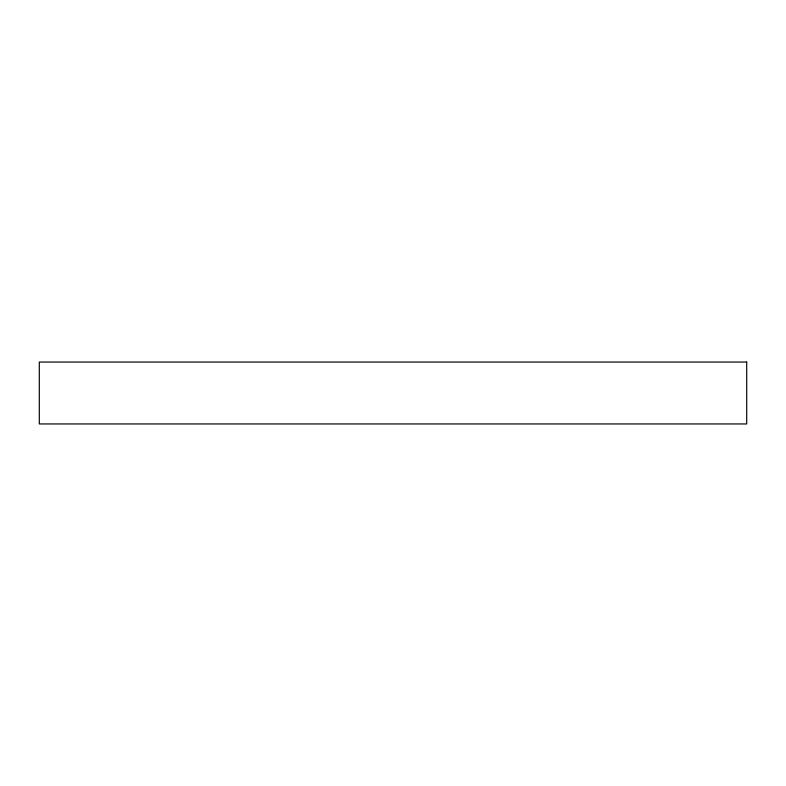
<?xml version="1.0" encoding="UTF-8"?>
<svg xmlns="http://www.w3.org/2000/svg" width="786" height="786" viewBox="0 0 786 786"><rect width="100%" height="100%" fill="white"/><g stroke="black" fill="none" stroke-linecap="round" stroke-linejoin="round"><path stroke-width="1.18" d="M746.7 362.051L39.3 362.051L39.3 423.949L746.7 423.949L746.7 362.051"/></g></svg>
